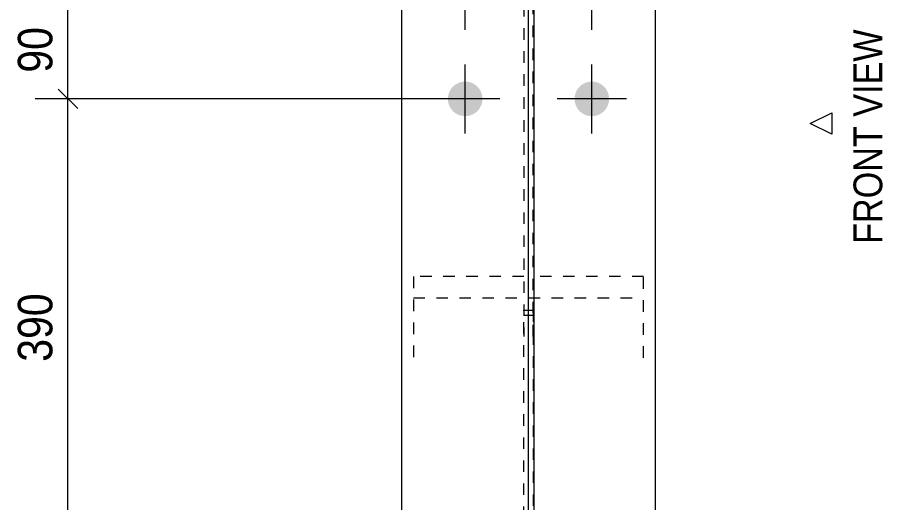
# Model space of a CAD drawing. Header units: millimetres. Extents: x 2 to 1174, y 1 to 825.
# Drawn here: x 461.1 to 536.2, y 138 to 180.2 of the extents above; entities that cross this region are included whole.
import ezdxf

# ---------------------------------------------------------------- set-up
doc = ezdxf.new("R2010")
doc.units = ezdxf.units.MM
doc.linetypes.add('XKITLINE00', pattern=[0])
doc.linetypes.add('XKITLINE01', pattern=[4, 1, -1, 1, -1])
for name, color, linetype, lineweight in [('Bolt', 3, 'Continuous', 0), ('Dimensions', 7, 'Continuous', 0), ('OtherObjectType', 7, 'Continuous', 0), ('Part', 2, 'Continuous', 0)]:
    doc.layers.add(name, color=color, linetype=linetype, lineweight=lineweight)
doc.styles.add('ARIAL', font='ARIAL.TTF')

# ---------------------------------------------------------------- blocks, each defined once
blk = doc.blocks.new('*A164')
at = {"layer": 'Bolt'}
for points in [[(498.476, 173.114), (498.477, 173.151), (498.48, 173.187), (498.483, 173.224), (498.487, 173.261), (498.492, 173.297), (498.498, 173.333), (498.504, 173.37), (498.512, 173.406), (498.521, 173.441), (498.53, 173.477), (498.54, 173.512), (498.551, 173.548), (498.563, 173.582), (498.576, 173.617), (498.59, 173.651), (498.604, 173.685), (498.62, 173.718), (498.636, 173.751), (498.653, 173.784), (498.67, 173.816), (498.689, 173.848), (498.708, 173.879), (498.728, 173.91), (498.749, 173.941), (498.771, 173.971), (498.793, 174), (498.816, 174.029), (498.84, 174.057), (498.864, 174.084), (498.889, 174.111), (498.915, 174.138), (498.941, 174.163), (498.968, 174.188), (498.996, 174.213), (499.024, 174.237), (499.053, 174.26), (499.082, 174.282), (499.112, 174.303), (499.142, 174.324), (499.173, 174.344), (499.204, 174.364), (499.236, 174.382), (499.268, 174.4), (499.301, 174.417), (499.334, 174.433), (499.368, 174.448), (499.402, 174.463), (499.436, 174.476), (499.47, 174.489), (499.505, 174.501), (499.54, 174.512), (499.576, 174.523), (499.611, 174.532), (499.647, 174.541), (499.683, 174.548), (499.719, 174.555), (499.755, 174.561), (499.792, 174.566), (499.829, 174.57), (499.865, 174.573), (499.902, 174.575), (499.939, 174.577), (499.976, 174.577), (500.012, 174.577), (500.049, 174.575), (500.086, 174.573), (500.123, 174.57), (500.159, 174.566), (500.196, 174.561), (500.232, 174.555), (500.268, 174.548), (500.304, 174.541), (500.34, 174.532), (500.376, 174.523), (500.411, 174.512), (500.446, 174.501), (500.481, 174.489), (500.515, 174.476), (500.55, 174.463), (500.583, 174.448), (500.617, 174.433), (500.65, 174.417), (500.683, 174.4), (500.715, 174.382), (500.747, 174.364), (500.778, 174.344), (500.809, 174.324), (500.839, 174.303), (500.869, 174.282), (500.898, 174.26), (500.927, 174.237), (500.955, 174.213), (500.983, 174.188), (501.01, 174.163), (501.036, 174.138), (501.062, 174.111), (501.087, 174.084), (501.111, 174.057), (501.135, 174.029), (501.158, 174), (501.18, 173.971), (501.202, 173.941), (501.223, 173.91), (501.243, 173.879), (501.262, 173.848), (501.281, 173.816), (501.298, 173.784), (501.315, 173.751), (501.332, 173.718), (501.347, 173.685), (501.361, 173.651), (501.375, 173.617), (501.388, 173.582), (501.4, 173.548), (501.411, 173.512), (501.421, 173.477), (501.431, 173.441), (501.439, 173.406), (501.447, 173.37), (501.454, 173.333), (501.459, 173.297), (501.464, 173.261), (501.468, 173.224), (501.472, 173.187), (501.474, 173.151), (501.475, 173.114), (501.476, 173.077), (501.475, 173.04), (501.474, 173.003), (501.472, 172.967), (501.468, 172.93), (501.464, 172.893), (501.459, 172.857), (501.454, 172.821), (501.447, 172.784), (501.439, 172.748), (501.431, 172.713), (501.421, 172.677), (501.411, 172.642), (501.4, 172.606), (501.388, 172.572), (501.375, 172.537), (501.361, 172.503), (501.347, 172.469), (501.332, 172.436), (501.315, 172.403), (501.298, 172.37), (501.281, 172.338), (501.262, 172.306), (501.243, 172.274), (501.223, 172.244), (501.202, 172.213), (501.18, 172.183), (501.158, 172.154), (501.135, 172.125), (501.111, 172.097), (501.087, 172.07), (501.062, 172.043), (501.036, 172.016), (501.01, 171.991), (500.983, 171.966), (500.955, 171.941), (500.927, 171.917), (500.898, 171.894), (500.869, 171.872), (500.839, 171.851), (500.809, 171.83), (500.778, 171.81), (500.747, 171.79), (500.715, 171.772), (500.683, 171.754), (500.65, 171.737), (500.617, 171.721), (500.583, 171.706), (500.55, 171.691), (500.515, 171.678), (500.481, 171.665), (500.446, 171.653), (500.411, 171.642), (500.376, 171.631), (500.34, 171.622), (500.304, 171.613), (500.268, 171.606), (500.232, 171.599), (500.196, 171.593), (500.159, 171.588), (500.123, 171.584), (500.086, 171.581), (500.049, 171.579), (500.012, 171.577), (499.976, 171.577), (499.939, 171.577), (499.902, 171.579), (499.865, 171.581), (499.829, 171.584), (499.792, 171.588), (499.755, 171.593), (499.719, 171.599), (499.683, 171.606), (499.647, 171.613), (499.611, 171.622), (499.576, 171.631), (499.54, 171.642), (499.505, 171.653), (499.47, 171.665), (499.436, 171.678), (499.402, 171.691), (499.368, 171.706), (499.334, 171.721), (499.301, 171.737), (499.268, 171.754), (499.236, 171.772), (499.204, 171.79), (499.173, 171.81), (499.142, 171.83), (499.112, 171.851), (499.082, 171.872), (499.053, 171.894), (499.024, 171.917), (498.996, 171.941), (498.968, 171.966), (498.941, 171.991), (498.915, 172.016), (498.889, 172.043), (498.864, 172.07), (498.84, 172.097), (498.816, 172.125), (498.793, 172.154), (498.771, 172.183), (498.749, 172.213), (498.728, 172.244), (498.708, 172.274), (498.689, 172.306), (498.67, 172.338), (498.653, 172.37), (498.636, 172.403), (498.62, 172.436), (498.604, 172.469), (498.59, 172.503), (498.576, 172.537), (498.563, 172.572), (498.551, 172.606), (498.54, 172.642), (498.53, 172.677), (498.521, 172.713), (498.512, 172.748), (498.504, 172.784), (498.498, 172.821), (498.492, 172.857), (498.487, 172.893), (498.483, 172.93), (498.48, 172.967), (498.477, 173.003), (498.476, 173.04), (498.476, 173.077)], [(509.476, 173.114), (509.477, 173.151), (509.48, 173.187), (509.483, 173.224), (509.487, 173.261), (509.492, 173.297), (509.498, 173.333), (509.504, 173.37), (509.512, 173.406), (509.521, 173.441), (509.53, 173.477), (509.54, 173.512), (509.551, 173.548), (509.563, 173.582), (509.576, 173.617), (509.59, 173.651), (509.604, 173.685), (509.62, 173.718), (509.636, 173.751), (509.653, 173.784), (509.67, 173.816), (509.689, 173.848), (509.708, 173.879), (509.728, 173.91), (509.749, 173.941), (509.771, 173.971), (509.793, 174), (509.816, 174.029), (509.84, 174.057), (509.864, 174.084), (509.889, 174.111), (509.915, 174.138), (509.941, 174.163), (509.968, 174.188), (509.996, 174.213), (510.024, 174.237), (510.053, 174.26), (510.082, 174.282), (510.112, 174.303), (510.142, 174.324), (510.173, 174.344), (510.204, 174.364), (510.236, 174.382), (510.268, 174.4), (510.301, 174.417), (510.334, 174.433), (510.368, 174.448), (510.402, 174.463), (510.436, 174.476), (510.47, 174.489), (510.505, 174.501), (510.54, 174.512), (510.576, 174.523), (510.611, 174.532), (510.647, 174.541), (510.683, 174.548), (510.719, 174.555), (510.755, 174.561), (510.792, 174.566), (510.829, 174.57), (510.865, 174.573), (510.902, 174.575), (510.939, 174.577), (510.976, 174.577), (511.012, 174.577), (511.049, 174.575), (511.086, 174.573), (511.123, 174.57), (511.159, 174.566), (511.196, 174.561), (511.232, 174.555), (511.268, 174.548), (511.304, 174.541), (511.34, 174.532), (511.376, 174.523), (511.411, 174.512), (511.446, 174.501), (511.481, 174.489), (511.515, 174.476), (511.55, 174.463), (511.583, 174.448), (511.617, 174.433), (511.65, 174.417), (511.683, 174.4), (511.715, 174.382), (511.747, 174.364), (511.778, 174.344), (511.809, 174.324), (511.839, 174.303), (511.869, 174.282), (511.898, 174.26), (511.927, 174.237), (511.955, 174.213), (511.983, 174.188), (512.01, 174.163), (512.036, 174.138), (512.062, 174.111), (512.087, 174.084), (512.111, 174.057), (512.135, 174.029), (512.158, 174), (512.18, 173.971), (512.202, 173.941), (512.223, 173.91), (512.243, 173.879), (512.262, 173.848), (512.281, 173.816), (512.298, 173.784), (512.315, 173.751), (512.332, 173.718), (512.347, 173.685), (512.361, 173.651), (512.375, 173.617), (512.388, 173.582), (512.4, 173.548), (512.411, 173.512), (512.421, 173.477), (512.431, 173.441), (512.439, 173.406), (512.447, 173.37), (512.454, 173.333), (512.459, 173.297), (512.464, 173.261), (512.468, 173.224), (512.472, 173.187), (512.474, 173.151), (512.475, 173.114), (512.476, 173.077), (512.475, 173.04), (512.474, 173.003), (512.472, 172.967), (512.468, 172.93), (512.464, 172.893), (512.459, 172.857), (512.454, 172.821), (512.447, 172.784), (512.439, 172.748), (512.431, 172.713), (512.421, 172.677), (512.411, 172.642), (512.4, 172.606), (512.388, 172.572), (512.375, 172.537), (512.361, 172.503), (512.347, 172.469), (512.332, 172.436), (512.315, 172.403), (512.298, 172.37), (512.281, 172.338), (512.262, 172.306), (512.243, 172.274), (512.223, 172.244), (512.202, 172.213), (512.18, 172.183), (512.158, 172.154), (512.135, 172.125), (512.111, 172.097), (512.087, 172.07), (512.062, 172.043), (512.036, 172.016), (512.01, 171.991), (511.983, 171.966), (511.955, 171.941), (511.927, 171.917), (511.898, 171.894), (511.869, 171.872), (511.839, 171.851), (511.809, 171.83), (511.778, 171.81), (511.747, 171.79), (511.715, 171.772), (511.683, 171.754), (511.65, 171.737), (511.617, 171.721), (511.583, 171.706), (511.55, 171.691), (511.515, 171.678), (511.481, 171.665), (511.446, 171.653), (511.411, 171.642), (511.376, 171.631), (511.34, 171.622), (511.304, 171.613), (511.268, 171.606), (511.232, 171.599), (511.196, 171.593), (511.159, 171.588), (511.123, 171.584), (511.086, 171.581), (511.049, 171.579), (511.012, 171.577), (510.976, 171.577), (510.939, 171.577), (510.902, 171.579), (510.865, 171.581), (510.829, 171.584), (510.792, 171.588), (510.755, 171.593), (510.719, 171.599), (510.683, 171.606), (510.647, 171.613), (510.611, 171.622), (510.576, 171.631), (510.54, 171.642), (510.505, 171.653), (510.47, 171.665), (510.436, 171.678), (510.402, 171.691), (510.368, 171.706), (510.334, 171.721), (510.301, 171.737), (510.268, 171.754), (510.236, 171.772), (510.204, 171.79), (510.173, 171.81), (510.142, 171.83), (510.112, 171.851), (510.082, 171.872), (510.053, 171.894), (510.024, 171.917), (509.996, 171.941), (509.968, 171.966), (509.941, 171.991), (509.915, 172.016), (509.889, 172.043), (509.864, 172.07), (509.84, 172.097), (509.816, 172.125), (509.793, 172.154), (509.771, 172.183), (509.749, 172.213), (509.728, 172.244), (509.708, 172.274), (509.689, 172.306), (509.67, 172.338), (509.653, 172.37), (509.636, 172.403), (509.62, 172.436), (509.604, 172.469), (509.59, 172.503), (509.576, 172.537), (509.563, 172.572), (509.551, 172.606), (509.54, 172.642), (509.53, 172.677), (509.521, 172.713), (509.512, 172.748), (509.504, 172.784), (509.498, 172.821), (509.492, 172.857), (509.487, 172.893), (509.483, 172.93), (509.48, 172.967), (509.477, 173.003), (509.476, 173.04), (509.476, 173.077)]]:
    blk.add_hatch(color=3, dxfattribs=at).paths.add_polyline_path(points, flags=17)
at = {"layer": 'Bolt', "color": 3, "linetype": 'XKITLINE00', "lineweight": 0}
for p, q in [((499.976, 179.077), (499.976, 185.077)), ((510.976, 179.077), (510.976, 185.077)), ((499.976, 170.077), (499.976, 176.077)), ((510.976, 170.077), (510.976, 176.077)), ((502.976, 173.077), (496.976, 173.077)), ((513.976, 173.077), (507.976, 173.077))]:
    blk.add_line(p, q, dxfattribs=at)
blk = doc.blocks.new('*A165')
at = {"layer": 'Part'}
blk.add_hatch(color=2, dxfattribs=at).paths.add_polyline_path([(504.676, 205.838), (506.276, 205.838), (505.476, 204.438)], flags=17)
at = {"layer": 'Part', "color": 7, "linetype": 'XKITLINE01', "lineweight": 0}
for p, q in [((515.476, 213.082), (495.476, 213.082)), ((495.476, 213.082), (495.476, 206.023)), ((515.476, 206.023), (515.476, 213.082)), ((495.476, 211.22), (505.076, 211.22)), ((505.076, 211.22), (505.076, 152.446)), ((505.876, 152.446), (505.876, 211.22)), ((505.876, 211.22), (515.476, 211.22)), ((505.076, 157.643), (495.476, 157.643)), ((495.476, 157.643), (495.476, 150.584)), ((515.476, 157.643), (505.876, 157.643)), ((515.476, 150.584), (515.476, 157.643)), ((495.476, 155.78), (515.476, 155.78))]:
    blk.add_line(p, q, dxfattribs=at)
at = {"layer": 'Part', "color": 2, "linetype": 'XKITLINE00', "lineweight": 0}
for p, q in [((505.476, 204.438), (504.676, 205.838)), ((504.676, 205.838), (506.276, 205.838)), ((506.276, 205.838), (505.476, 204.438))]:
    blk.add_line(p, q, dxfattribs=at)
blk.add_circle((505.476, 205.338), 1, dxfattribs=at)
blk = doc.blocks.new('*A166')
at = {"layer": 'Part', "color": 7, "linetype": 'XKITLINE01', "lineweight": 0}
for p, q in [((505.076, 154.715), (505.876, 154.715)), ((505.076, 106.672), (505.076, 154.715)), ((505.076, 154.301), (505.876, 154.301)), ((505.876, 154.715), (505.876, 106.672)), ((495.476, 104.999), (495.476, 110.78)), ((495.476, 110.78), (505.076, 110.78)), ((505.876, 110.78), (515.476, 110.78)), ((515.476, 104.999), (515.476, 110.78)), ((495.476, 109.107), (515.476, 109.107))]:
    blk.add_line(p, q, dxfattribs=at)
blk = doc.blocks.new('*A167')
at = {"layer": 'Part', "color": 2, "linetype": 'XKITLINE00', "lineweight": 0}
for p, q in [((494.476, 92.98), (494.476, 225.982)), ((516.476, 225.982), (516.476, 92.98))]:
    blk.add_line(p, q, dxfattribs=at)
blk = doc.blocks.new('*A372')
at = {"layer": 'Dimensions', "color": 7, "linetype": 'XKITLINE00', "lineweight": 0}
for p, q in [((505.476, 109.162), (505.476, 235.281)), ((505.976, 109.162), (505.976, 235.281))]:
    blk.add_line(p, q, dxfattribs=at)
blk = doc.blocks.new('*A376')
at = {"layer": 'Dimensions', "color": 7, "linetype": 'XKITLINE00', "lineweight": 0}
for p, q in [((464.627, 173.926), (466.324, 172.228)), ((498.976, 173.077), (462.626, 173.077)), ((465.476, 134.077), (465.476, 173.077)), ((464.627, 134.926), (466.324, 133.228)), ((498.976, 134.077), (462.626, 134.077))]:
    blk.add_line(p, q, dxfattribs=at)
at = {"layer": 'Dimensions', "color": 3}
for p in [(465.476, 173.077), (465.476, 134.077)]:
    blk.add_point(p, dxfattribs=at)
at = {"layer": 'Dimensions', "color": 3, "style": 'ARIAL', "width": 0.85}
blk.add_text('390', height=3, rotation=90.00021, dxfattribs=at).set_placement((464.126, 150.239))
blk = doc.blocks.new('*A377')
at = {"layer": 'Dimensions', "color": 7, "linetype": 'XKITLINE00', "lineweight": 0}
for p, q in [((464.627, 182.926), (466.324, 181.228)), ((498.976, 182.077), (462.626, 182.077)), ((465.476, 173.077), (465.476, 182.077)), ((464.627, 173.926), (466.324, 172.228)), ((498.976, 173.077), (462.626, 173.077))]:
    blk.add_line(p, q, dxfattribs=at)
at = {"layer": 'Dimensions', "color": 3}
for p in [(465.476, 182.077), (465.476, 173.077)]:
    blk.add_point(p, dxfattribs=at)
at = {"layer": 'Dimensions', "color": 3, "style": 'ARIAL', "width": 0.85}
blk.add_text('90', height=3, rotation=90.00021, dxfattribs=at).set_placement((464.126, 175.352))
blk = doc.blocks.new('*A388')
at = {"layer": 'OtherObjectType', "color": 7, "linetype": 'XKITLINE00', "lineweight": 0}
for p, q in [((529.95, 170.941), (531.825, 171.878)), ((531.825, 171.878), (531.825, 170.003)), ((531.825, 170.003), (529.95, 170.941)), ((529.95, 170.941), (529.95, 170.941))]:
    blk.add_line(p, q, dxfattribs=at)
at = {"layer": 'OtherObjectType', "color": 7, "style": 'ARIAL', "width": 0.85}
blk.add_text('FRONT VIEW', height=2.5, rotation=90, dxfattribs=at).set_placement((536.2, 160.477))

msp = doc.modelspace()

# ---------------------------------------------------------------- block references
at = {"lineweight": 0}
for name in ['*A372', '*A167', '*A164', '*A377', '*A376', '*A166']:
    msp.add_blockref(name, (0, 0), dxfattribs=at)
at = {"layer": 'OtherObjectType', "lineweight": 0}
msp.add_blockref('*A388', (0, 0), dxfattribs=at)
at = {"layer": 'Part', "lineweight": 0}
msp.add_blockref('*A165', (0, 0), dxfattribs=at)

doc.saveas('drawing.dxf')
